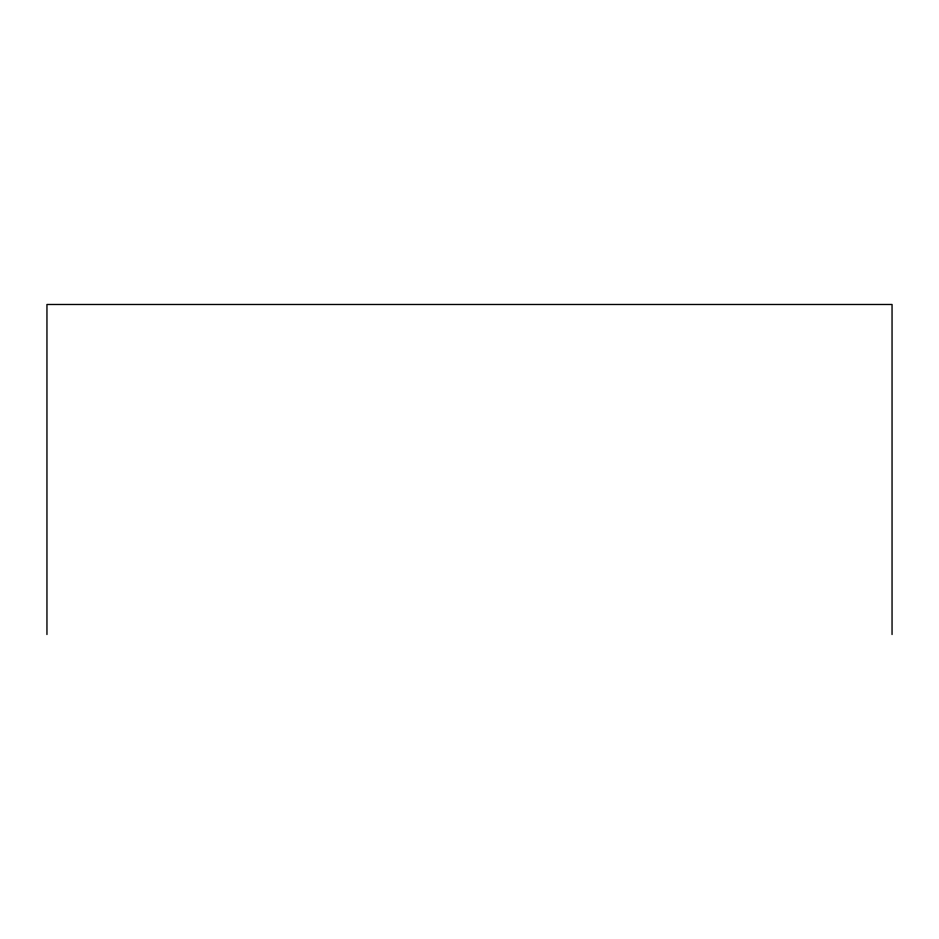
<?xml version="1.0" encoding="UTF-8"?>
<svg xmlns="http://www.w3.org/2000/svg" width="939" height="939" viewBox="0 0 939 939"><rect width="100%" height="100%" fill="white"/><g stroke="black" fill="none" stroke-linecap="round" stroke-linejoin="round"><path stroke-width="1.41" d="M892.05 634.518L892.05 304.482L46.95 304.482L46.95 634.518"/></g></svg>
